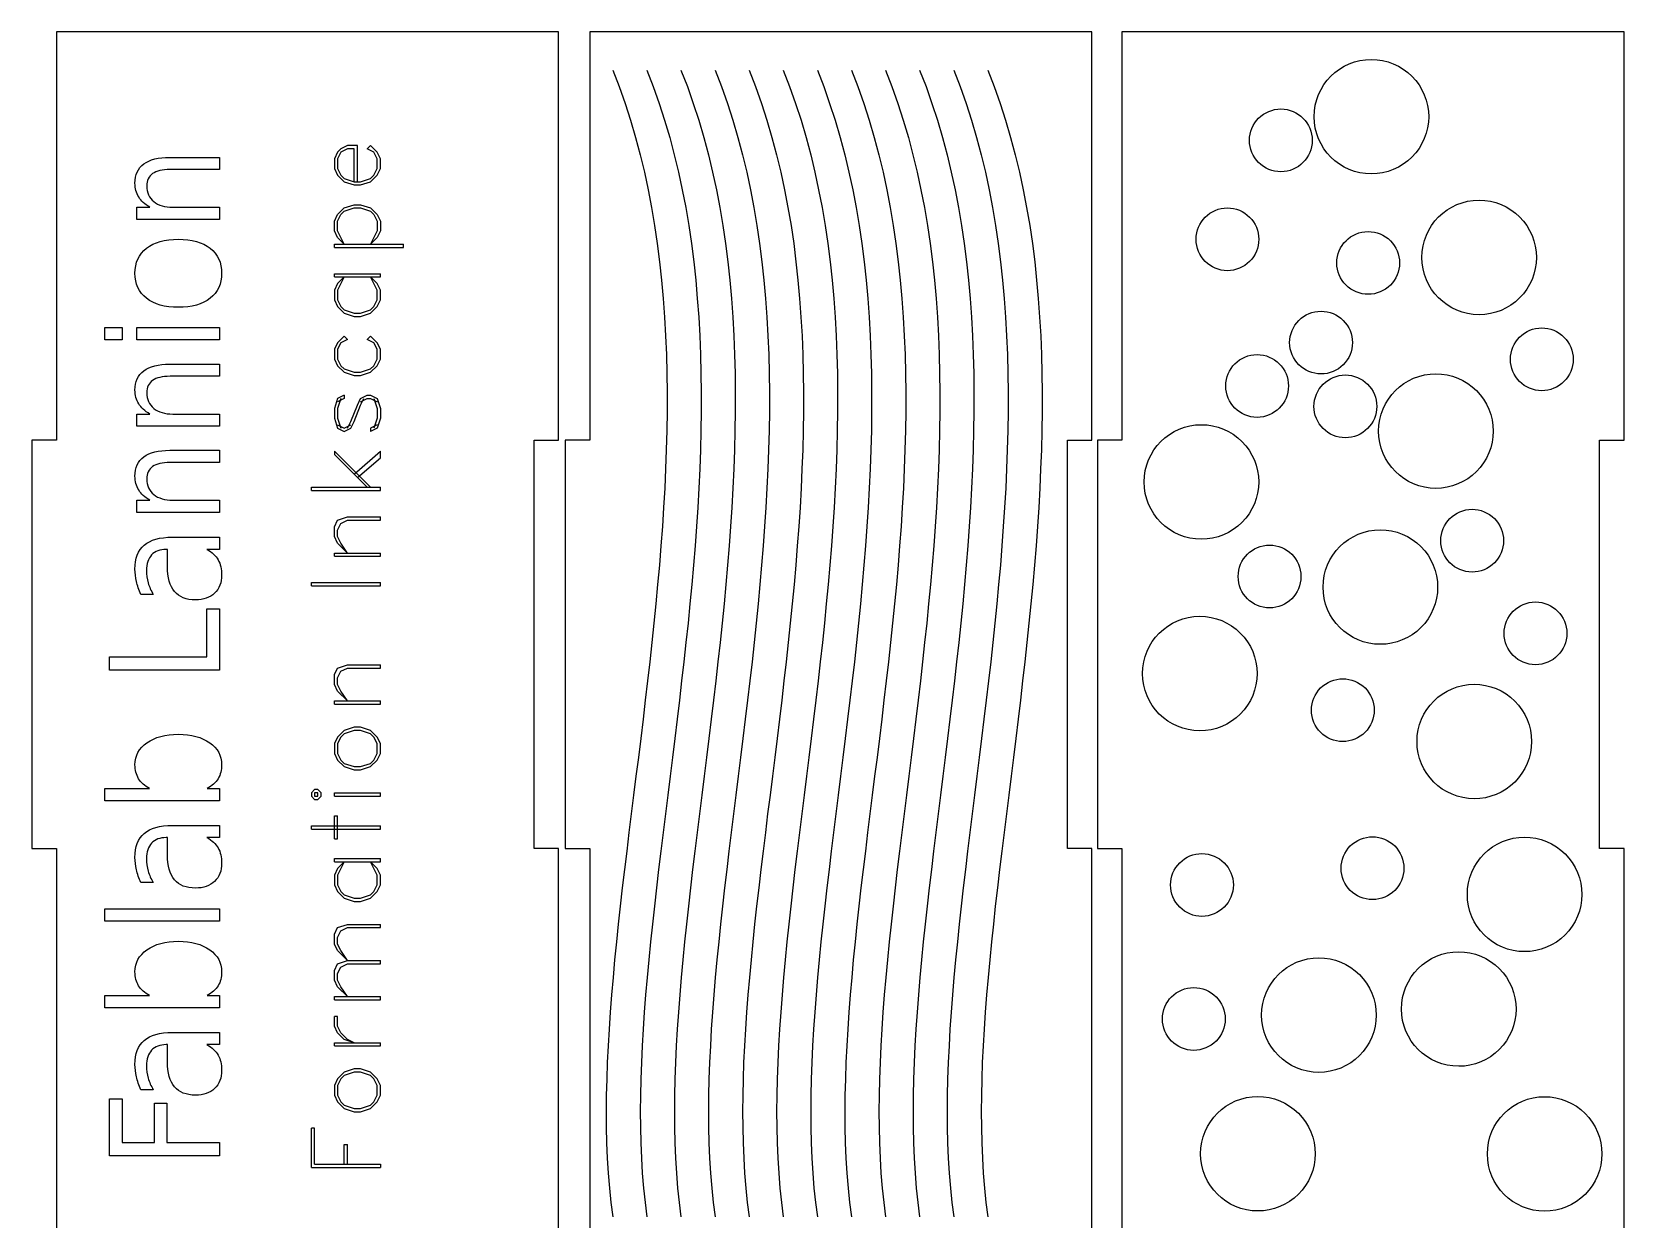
# Model space of a CAD drawing. Extents: x 861 to 1263, y 649 to 867.
# Drawn here: x 860.8 to 1055.7, y 722.1 to 867.5 of the extents above; entities that cross this region are included whole.
import ezdxf

# ---------------------------------------------------------------- set-up
doc = ezdxf.new("R2010")
doc.units = 0
doc.layers.add('Calque_1', color=7, linetype='CONTINUOUS')

msp = doc.modelspace()

# ---------------------------------------------------------------- linework, layer by layer
at = {"layer": 'Calque_1', "color": 1}
for p, q in [((922.261893, 867.481158), (863.761911, 867.481158)), ((863.761911, 867.481158), (863.761911, 817.486141)), ((925.261915, 867.481158), (922.261893, 867.481158)), ((925.261915, 817.47615), (925.261915, 867.481158)), ((987.577174, 867.481158), (929.077192, 867.481158)), ((929.077192, 867.481158), (929.077192, 817.486141)), ((990.577196, 867.481158), (987.577174, 867.481158)), ((990.577196, 817.47615), (990.577196, 867.481158)), ((1052.74285, 867.481158), (994.242868, 867.481158)), ((994.242868, 867.481158), (994.242868, 817.486141)), ((1055.742872, 867.481158), (1052.74285, 867.481158)), ((1055.742872, 817.476122), (1055.742872, 867.481158)), ((1031.805448, 857.093795), (1031.805448, 857.093795)), ((1017.542429, 854.192189), (1017.542429, 854.192189)), ((1011.005711, 842.076135), (1011.005711, 842.076135)), ((1028.24359, 839.181297), (1028.24359, 839.181297)), ((1044.998251, 839.857007), (1044.998251, 839.857007)), ((1022.468646, 829.428628), (1022.468646, 829.428628)), ((1049.500314, 827.378171), (1049.500314, 827.378171)), ((1014.638899, 824.116134), (1014.638899, 824.116134)), ((1025.447276, 821.616858), (1025.447276, 821.616858)), ((863.761911, 817.486141), (860.761917, 817.486141)), ((860.761917, 817.486141), (860.761917, 767.476137)), ((922.261893, 767.486156), (922.261893, 817.47615)), ((922.261893, 817.47615), (925.261915, 817.47615)), ((929.077192, 817.486141), (926.077198, 817.486141)), ((926.077198, 817.486141), (926.077198, 767.476137)), ((987.577174, 767.486156), (987.577174, 817.47615)), ((987.577174, 817.47615), (990.577196, 817.47615)), ((994.242868, 817.486141), (991.242874, 817.486141)), ((991.242874, 817.486141), (991.242874, 767.476137)), ((1039.704371, 818.591758), (1039.704371, 818.591758)), ((1052.74285, 767.486156), (1052.74285, 817.476122)), ((1052.74285, 817.476122), (1055.742872, 817.476122)), ((1010.993429, 812.358268), (1010.993429, 812.358268)), ((1040.974945, 805.167931), (1040.974945, 805.167931)), ((1016.166511, 800.782395), (1016.166511, 800.782395)), ((1032.904636, 799.490743), (1032.904636, 799.490743)), ((1048.725981, 793.819888), (1048.725981, 793.819888)), ((1010.797154, 788.899333), (1010.797154, 788.899333)), ((1025.137565, 784.419828), (1025.137565, 784.419828)), ((1044.409074, 780.576021), (1044.409074, 780.576021)), ((860.761917, 767.476137), (863.761911, 767.476137)), ((863.761911, 767.476137), (863.761911, 717.481148)), ((925.261915, 767.486156), (922.261893, 767.486156)), ((925.261915, 717.481148), (925.261915, 767.486156)), ((926.077198, 767.476137), (929.077192, 767.476137)), ((929.077192, 767.476137), (929.077192, 717.481148)), ((990.577196, 767.486156), (987.577174, 767.486156)), ((990.577196, 717.481148), (990.577196, 767.486156)), ((991.242874, 767.476137), (994.242868, 767.476137)), ((994.242868, 767.476137), (994.242868, 717.48112)), ((1055.742872, 767.486156), (1052.74285, 767.486156)), ((1055.742872, 717.48112), (1055.742872, 767.486156)), ((1028.773152, 765.065113), (1028.773152, 765.065113)), ((1007.890514, 763.007233), (1007.890514, 763.007233)), ((1050.570288, 761.85433), (1050.570288, 761.85433)), ((1025.378391, 747.073209), (1025.378391, 747.073209)), ((1042.505126, 747.817328), (1042.505126, 747.817328)), ((1006.890205, 746.600272), (1006.890205, 746.600272)), ((1017.905907, 730.096416), (1017.905907, 730.096416)), ((1053.022467, 730.068867), (1053.022467, 730.068867))]:
    msp.add_line(p, q, dxfattribs=at)
at = {"layer": 'Calque_1', "color": 7}
for p, q in [((877.643174, 852.113456), (883.743872, 852.113456)), ((877.643174, 852.113456), (877.643174, 852.113456)), ((883.743872, 852.113456), (883.743872, 850.619961)), ((898.206773, 852.753548), (897.804347, 851.948696)), ((898.609199, 853.155974), (898.206773, 852.753548)), ((898.609199, 852.753548), (898.206773, 851.948696)), ((899.414051, 853.5584), (898.609199, 853.155974)), ((899.414051, 853.155974), (898.609199, 852.753548)), ((900.621329, 853.5584), (899.414051, 853.5584)), ((900.218903, 853.155974), (899.414051, 853.155974)), ((900.218903, 849.131714), (900.218903, 853.155974)), ((900.621329, 849.131714), (900.621329, 853.5584)), ((901.828607, 853.155974), (902.231033, 853.5584)), ((902.633459, 852.753548), (901.828607, 853.155974)), ((903.035885, 852.753548), (902.231033, 853.5584)), ((903.035885, 851.948696), (902.633459, 852.753548)), ((903.438311, 851.948696), (903.035885, 852.753548)), ((883.743872, 850.619961), (877.697335, 850.619961)), ((897.804347, 851.948696), (897.804347, 850.741418)), ((897.804347, 850.741418), (898.206773, 849.936566)), ((898.206773, 851.948696), (898.206773, 850.741418)), ((898.206773, 850.741418), (898.609199, 849.936566)), ((902.633459, 849.936566), (903.035885, 850.741418)), ((903.035885, 850.741418), (903.035885, 851.948696)), ((903.035885, 849.936566), (903.438311, 850.741418)), ((903.438311, 850.741418), (903.438311, 851.948696)), ((898.206773, 849.936566), (899.011625, 849.131714)), ((898.609199, 849.936566), (899.011625, 849.53414)), ((899.011625, 849.53414), (900.218903, 849.131714)), ((899.011625, 849.131714), (900.218903, 848.729288)), ((900.218903, 849.131714), (901.023755, 849.131714)), ((900.218903, 848.729288), (901.023755, 848.729288)), ((901.023755, 849.131714), (902.231033, 849.53414)), ((901.023755, 848.729288), (902.231033, 849.131714)), ((902.231033, 849.131714), (903.035885, 849.936566)), ((902.231033, 849.53414), (902.633459, 849.936566)), ((899.011625, 845.912307), (900.218903, 846.314733)), ((900.218903, 846.314733), (901.023755, 846.314733)), ((901.023755, 846.314733), (902.231033, 845.912307)), ((873.636205, 844.499818), (873.636205, 846.001449)), ((873.636205, 846.001449), (875.206508, 846.001449)), ((883.743872, 844.499818), (873.636205, 844.499818)), ((878.031227, 846.001449), (883.743872, 846.001449)), ((883.743872, 846.001449), (883.743872, 844.499818)), ((897.804347, 844.302603), (898.206773, 845.107455)), ((897.804347, 843.095325), (897.804347, 844.302603)), ((898.206773, 845.107455), (899.011625, 845.912307)), ((898.206773, 844.302603), (898.609199, 845.107455)), ((898.206773, 843.095325), (898.206773, 844.302603)), ((898.609199, 845.107455), (899.011625, 845.509881)), ((899.011625, 845.509881), (900.218903, 845.912307)), ((900.218903, 845.912307), (901.023755, 845.912307)), ((901.023755, 845.912307), (902.231033, 845.509881)), ((902.231033, 845.912307), (903.035885, 845.107455)), ((902.231033, 845.509881), (902.633459, 845.107455)), ((902.633459, 845.107455), (903.035885, 844.302603)), ((903.035885, 845.107455), (903.438311, 844.302603)), ((903.035885, 844.302603), (903.035885, 843.095325)), ((903.438311, 844.302603), (903.438311, 843.095325)), ((898.206773, 842.290473), (897.804347, 843.095325)), ((899.011625, 841.485621), (898.206773, 843.095325)), ((903.035885, 843.095325), (902.231033, 841.485621)), ((903.438311, 843.095325), (903.035885, 842.290473)), ((897.804347, 841.083195), (897.804347, 841.485621)), ((897.804347, 841.485621), (906.255292, 841.485621)), ((897.804347, 841.083195), (906.255292, 841.083195)), ((899.011625, 841.485621), (898.206773, 842.290473)), ((903.035885, 842.290473), (902.231033, 841.485621)), ((906.255292, 841.083195), (906.255292, 841.485621)), ((873.392541, 837.917039), (873.392541, 837.917039)), ((897.804347, 837.461362), (897.804347, 837.863788)), ((897.804347, 837.863788), (903.438311, 837.863788)), ((897.804347, 837.461362), (903.438311, 837.461362)), ((898.206773, 836.65651), (897.804347, 835.851658)), ((899.011625, 837.461362), (898.206773, 836.65651)), ((899.011625, 837.461362), (898.206773, 835.851658)), ((903.035885, 836.65651), (902.231033, 837.461362)), ((903.035885, 835.851658), (902.231033, 837.461362)), ((903.438311, 835.851658), (903.035885, 836.65651)), ((903.438311, 837.461362), (903.438311, 837.863788)), ((897.804347, 835.851658), (897.804347, 834.64438)), ((897.804347, 834.64438), (898.206773, 833.839528)), ((898.206773, 835.851658), (898.206773, 834.64438)), ((898.206773, 834.64438), (898.609199, 833.839528)), ((902.633459, 833.839528), (903.035885, 834.64438)), ((903.035885, 834.64438), (903.035885, 835.851658)), ((903.035885, 833.839528), (903.438311, 834.64438)), ((903.438311, 834.64438), (903.438311, 835.851658)), ((898.206773, 833.839528), (899.011625, 833.034677)), ((898.609199, 833.839528), (899.011625, 833.437103)), ((899.011625, 833.437103), (900.218903, 833.034677)), ((899.011625, 833.034677), (900.218903, 832.632251)), ((900.218903, 833.034677), (901.023755, 833.034677)), ((900.218903, 832.632251), (901.023755, 832.632251)), ((901.023755, 833.034677), (902.231033, 833.437103)), ((901.023755, 832.632251), (902.231033, 833.034677)), ((902.231033, 833.034677), (903.035885, 833.839528)), ((902.231033, 833.437103), (902.633459, 833.839528)), ((869.701429, 829.783916), (869.701429, 831.277411)), ((869.701429, 831.277411), (871.804204, 831.277411)), ((871.804204, 831.277411), (871.804204, 829.783916)), ((873.636205, 829.783916), (873.636205, 831.277411)), ((873.636205, 831.277411), (883.743872, 831.277411)), ((883.743872, 831.277411), (883.743872, 829.783916)), ((871.804204, 829.783916), (869.701429, 829.783916)), ((869.701429, 829.783916), (869.701429, 829.783916)), ((883.743872, 829.783916), (873.636205, 829.783916)), ((873.636205, 829.783916), (873.636205, 829.783916)), ((898.206773, 829.412843), (897.804347, 828.607991)), ((899.011625, 830.217695), (898.206773, 829.412843)), ((898.609199, 829.412843), (898.206773, 828.607991)), ((899.414051, 829.815269), (898.609199, 829.412843)), ((899.011625, 830.217695), (899.414051, 829.815269)), ((901.828607, 829.815269), (902.231033, 830.217695)), ((902.633459, 829.412843), (901.828607, 829.815269)), ((903.035885, 829.412843), (902.231033, 830.217695)), ((903.035885, 828.607991), (902.633459, 829.412843)), ((903.438311, 828.607991), (903.035885, 829.412843)), ((877.643174, 826.78879), (883.743872, 826.78879)), ((877.643174, 826.78879), (877.643174, 826.78879)), ((883.743872, 826.78879), (883.743872, 825.295269)), ((897.804347, 828.607991), (897.804347, 827.400713)), ((897.804347, 827.400713), (898.206773, 826.595861)), ((898.206773, 828.607991), (898.206773, 827.400713)), ((898.206773, 827.400713), (898.609199, 826.595861)), ((902.633459, 826.595861), (903.035885, 827.400713)), ((903.035885, 827.400713), (903.035885, 828.607991)), ((903.035885, 826.595861), (903.438311, 827.400713)), ((903.438311, 827.400713), (903.438311, 828.607991)), ((883.743872, 825.295269), (877.697335, 825.295269)), ((898.206773, 826.595861), (899.011625, 825.79101)), ((898.609199, 826.595861), (899.011625, 826.193436)), ((899.011625, 826.193436), (900.218903, 825.79101)), ((899.011625, 825.79101), (900.218903, 825.388584)), ((900.218903, 825.79101), (901.023755, 825.79101)), ((900.218903, 825.388584), (901.023755, 825.388584)), ((901.023755, 825.79101), (902.231033, 826.193436)), ((901.023755, 825.388584), (902.231033, 825.79101)), ((902.231033, 825.79101), (903.035885, 826.595861)), ((902.231033, 826.193436), (902.633459, 826.595861)), ((899.011625, 822.974028), (898.206773, 822.571602)), ((899.011625, 822.974028), (899.011625, 822.571602)), ((901.023755, 822.571602), (901.828607, 822.974028)), ((901.828607, 822.974028), (902.231033, 822.974028)), ((902.231033, 822.974028), (903.035885, 822.571602)), ((898.206773, 822.571602), (897.804347, 821.364324)), ((897.804347, 821.364324), (897.804347, 820.157046)), ((899.011625, 822.571602), (898.206773, 822.169176)), ((898.609199, 822.571602), (898.206773, 821.364324)), ((898.206773, 821.364324), (898.206773, 820.157046)), ((899.816477, 819.75462), (900.621329, 821.76675)), ((900.218903, 819.75462), (901.023755, 821.76675)), ((900.621329, 821.76675), (901.023755, 822.571602)), ((901.023755, 821.76675), (901.426181, 822.571602)), ((901.023755, 822.169176), (901.828607, 822.571602)), ((901.828607, 822.571602), (902.231033, 822.571602)), ((902.231033, 822.571602), (903.035885, 822.169176)), ((902.633459, 822.571602), (903.035885, 821.364324)), ((903.035885, 822.571602), (903.438311, 821.364324)), ((903.035885, 821.364324), (903.035885, 820.157046)), ((903.438311, 821.364324), (903.438311, 820.157046)), ((873.636205, 819.175152), (873.636205, 820.676783)), ((873.636205, 820.676783), (875.206508, 820.676783)), ((883.743872, 819.175152), (873.636205, 819.175152)), ((878.031227, 820.676783), (883.743872, 820.676783)), ((883.743872, 820.676783), (883.743872, 819.175152)), ((897.804347, 820.157046), (898.206773, 818.949769)), ((898.206773, 820.157046), (898.609199, 818.949769)), ((898.206773, 819.352195), (899.011625, 818.949769)), ((898.206773, 818.949769), (899.011625, 818.547343)), ((899.011625, 818.949769), (899.816477, 819.352195)), ((899.011625, 818.547343), (899.816477, 818.949769)), ((899.414051, 818.949769), (899.816477, 819.75462)), ((899.816477, 818.949769), (900.218903, 819.75462)), ((903.035885, 819.352195), (902.231033, 818.949769)), ((902.231033, 818.949769), (902.231033, 818.547343)), ((903.035885, 818.949769), (902.231033, 818.547343)), ((903.035885, 820.157046), (902.633459, 818.949769)), ((903.438311, 820.157046), (903.035885, 818.949769)), ((877.643174, 816.236848), (883.743872, 816.236848)), ((877.643174, 816.236848), (877.643174, 816.236848)), ((883.743872, 816.236848), (883.743872, 814.743327)), ((897.804347, 816.132787), (897.804347, 815.730361)), ((897.804347, 816.132787), (902.231033, 811.706102)), ((897.804347, 815.730361), (901.828607, 811.706102)), ((900.218903, 813.315805), (903.438311, 816.132787)), ((900.621329, 812.913379), (903.438311, 815.327935)), ((903.438311, 815.327935), (903.438311, 816.132787)), ((883.743872, 814.743327), (877.697335, 814.743327)), ((894.987366, 811.303676), (894.987366, 811.706102)), ((894.987366, 811.706102), (903.438311, 811.706102)), ((894.987366, 811.303676), (903.438311, 811.303676)), ((903.438311, 811.303676), (903.438311, 811.706102)), ((873.636205, 808.62321), (873.636205, 810.124815)), ((873.636205, 810.124815), (875.206508, 810.124815)), ((878.031227, 810.124815), (883.743872, 810.124815)), ((883.743872, 810.124815), (883.743872, 808.62321)), ((883.743872, 808.62321), (873.636205, 808.62321)), ((897.804347, 806.87699), (898.206773, 807.681842)), ((898.206773, 807.681842), (899.414051, 808.084268)), ((898.206773, 806.474564), (898.609199, 807.279416)), ((898.609199, 807.279416), (899.414051, 807.681842)), ((899.414051, 808.084268), (903.438311, 808.084268)), ((899.414051, 807.681842), (903.438311, 807.681842)), ((903.438311, 807.681842), (903.438311, 808.084268)), ((877.977096, 805.595591), (883.743872, 805.595591)), ((877.977096, 805.595591), (877.977096, 805.595591)), ((883.743872, 805.595591), (883.743872, 804.102096)), ((897.804347, 805.669712), (897.804347, 806.87699)), ((898.206773, 804.864861), (897.804347, 805.669712)), ((898.206773, 805.669712), (898.206773, 806.474564)), ((898.609199, 804.864861), (898.206773, 805.669712)), ((877.363413, 804.102096), (877.200961, 804.102096)), ((877.363413, 802.007939), (877.363413, 804.102096)), ((883.743872, 804.102096), (882.209666, 804.102096)), ((897.804347, 803.255157), (897.804347, 803.657583)), ((897.804347, 803.657583), (903.438311, 803.657583)), ((899.414051, 803.657583), (898.206773, 804.864861)), ((899.414051, 803.657583), (898.609199, 804.864861)), ((903.438311, 803.255157), (903.438311, 803.657583)), ((897.804347, 803.255157), (903.438311, 803.255157)), ((894.987366, 799.633323), (894.987366, 800.035749)), ((894.987366, 800.035749), (903.438311, 800.035749)), ((894.987366, 799.633323), (903.438311, 799.633323)), ((903.438311, 799.633323), (903.438311, 800.035749)), ((875.630658, 798.582616), (874.096481, 798.582616)), ((882.209666, 790.936512), (882.209666, 796.837476)), ((882.209666, 796.837476), (883.743872, 796.837476)), ((883.743872, 796.837476), (883.743872, 789.296906)), ((870.269998, 789.296906), (870.269998, 790.936512)), ((870.269998, 790.936512), (882.209666, 790.936512)), ((898.206773, 789.572675), (899.414051, 789.975101)), ((899.414051, 789.975101), (903.438311, 789.975101)), ((903.438311, 789.572675), (903.438311, 789.975101)), ((883.743872, 789.296906), (870.269998, 789.296906)), ((870.269998, 789.296906), (870.269998, 789.296906)), ((897.804347, 788.767823), (898.206773, 789.572675)), ((897.804347, 787.560545), (897.804347, 788.767823)), ((898.206773, 788.365397), (898.609199, 789.170249)), ((898.206773, 787.560545), (898.206773, 788.365397)), ((898.609199, 789.170249), (899.414051, 789.572675)), ((899.414051, 789.572675), (903.438311, 789.572675)), ((898.206773, 786.755693), (897.804347, 787.560545)), ((898.609199, 786.755693), (898.206773, 787.560545)), ((899.414051, 785.548415), (898.206773, 786.755693)), ((899.414051, 785.548415), (898.609199, 786.755693)), ((897.804347, 785.145989), (897.804347, 785.548415)), ((897.804347, 785.548415), (903.438311, 785.548415)), ((897.804347, 785.145989), (903.438311, 785.145989)), ((903.438311, 785.145989), (903.438311, 785.548415)), ((899.011625, 781.926582), (898.206773, 781.12173)), ((900.218903, 782.329008), (899.011625, 781.926582)), ((900.218903, 781.926582), (899.011625, 781.524156)), ((901.023755, 782.329008), (900.218903, 782.329008)), ((901.023755, 781.926582), (900.218903, 781.926582)), ((902.231033, 781.926582), (901.023755, 782.329008)), ((902.231033, 781.524156), (901.023755, 781.926582)), ((903.035885, 781.12173), (902.231033, 781.926582)), ((898.206773, 781.12173), (897.804347, 780.316878)), ((897.804347, 780.316878), (897.804347, 779.1096)), ((898.609199, 781.12173), (898.206773, 780.316878)), ((898.206773, 780.316878), (898.206773, 779.1096)), ((899.011625, 781.524156), (898.609199, 781.12173)), ((902.633459, 781.12173), (902.231033, 781.524156)), ((903.035885, 780.316878), (902.633459, 781.12173)), ((903.438311, 780.316878), (903.035885, 781.12173)), ((903.035885, 779.1096), (903.035885, 780.316878)), ((903.438311, 779.1096), (903.438311, 780.316878)), ((897.804347, 779.1096), (898.206773, 778.304748)), ((898.206773, 779.1096), (898.609199, 778.304748)), ((898.206773, 778.304748), (899.011625, 777.499896)), ((898.609199, 778.304748), (899.011625, 777.902322)), ((902.231033, 777.499896), (903.035885, 778.304748)), ((902.231033, 777.902322), (902.633459, 778.304748)), ((902.633459, 778.304748), (903.035885, 779.1096)), ((903.035885, 778.304748), (903.438311, 779.1096)), ((899.011625, 777.902322), (900.218903, 777.499896)), ((899.011625, 777.499896), (900.218903, 777.09747)), ((900.218903, 777.499896), (901.023755, 777.499896)), ((900.218903, 777.09747), (901.023755, 777.09747)), ((901.023755, 777.499896), (902.231033, 777.902322)), ((901.023755, 777.09747), (902.231033, 777.499896)), ((869.701429, 773.330993), (869.701429, 774.832597)), ((869.701429, 774.832597), (875.170411, 774.832597)), ((882.227729, 774.832597), (883.743872, 774.832597)), ((883.743872, 774.832597), (883.743872, 773.330993)), ((895.389792, 774.682915), (894.987366, 774.280489)), ((894.987366, 774.280489), (894.987366, 773.878063)), ((895.792218, 774.682915), (895.389792, 774.682915)), ((895.792218, 774.280489), (895.389792, 774.280489)), ((895.389792, 774.280489), (895.389792, 773.878063)), ((896.194644, 774.280489), (895.792218, 774.682915)), ((895.792218, 773.878063), (895.792218, 774.280489)), ((896.194644, 773.878063), (896.194644, 774.280489)), ((897.804347, 773.878063), (897.804347, 774.280489)), ((897.804347, 774.280489), (903.438311, 774.280489)), ((903.438311, 773.878063), (903.438311, 774.280489)), ((883.743872, 773.330993), (869.701429, 773.330993)), ((894.987366, 773.878063), (895.389792, 773.475637)), ((895.389792, 773.878063), (895.792218, 773.878063)), ((895.389792, 773.475637), (895.792218, 773.475637)), ((895.792218, 773.475637), (896.194644, 773.878063)), ((897.804347, 773.878063), (903.438311, 773.878063)), ((877.977096, 770.303374), (883.743872, 770.303374)), ((877.977096, 770.303374), (877.977096, 770.303374)), ((883.743872, 770.303374), (883.743872, 768.809879)), ((894.987366, 769.853803), (894.987366, 770.256229)), ((894.987366, 770.256229), (903.438311, 770.256229)), ((897.804347, 768.646526), (897.804347, 771.463507)), ((897.804347, 771.463507), (898.206773, 771.463507)), ((898.206773, 768.646526), (898.206773, 771.463507)), ((903.438311, 769.853803), (903.438311, 770.256229)), ((877.363413, 768.809879), (877.200961, 768.809879)), ((877.363413, 766.715721), (877.363413, 768.809879)), ((883.743872, 768.809879), (882.209666, 768.809879)), ((894.987366, 769.853803), (903.438311, 769.853803)), ((897.804347, 768.646526), (898.206773, 768.646526)), ((897.804347, 765.829544), (897.804347, 766.23197)), ((897.804347, 766.23197), (903.438311, 766.23197)), ((897.804347, 765.829544), (903.438311, 765.829544)), ((898.206773, 765.024692), (897.804347, 764.21984)), ((899.011625, 765.829544), (898.206773, 765.024692)), ((899.011625, 765.829544), (898.206773, 764.21984)), ((903.035885, 765.024692), (902.231033, 765.829544)), ((903.035885, 764.21984), (902.231033, 765.829544)), ((903.438311, 764.21984), (903.035885, 765.024692)), ((903.438311, 765.829544), (903.438311, 766.23197)), ((875.630658, 763.290399), (874.096481, 763.290399)), ((897.804347, 764.21984), (897.804347, 763.012562)), ((897.804347, 763.012562), (898.206773, 762.20771)), ((898.206773, 764.21984), (898.206773, 763.012562)), ((898.206773, 763.012562), (898.609199, 762.20771)), ((902.633459, 762.20771), (903.035885, 763.012562)), ((903.035885, 763.012562), (903.035885, 764.21984)), ((903.035885, 762.20771), (903.438311, 763.012562)), ((903.438311, 763.012562), (903.438311, 764.21984)), ((898.206773, 762.20771), (899.011625, 761.402859)), ((898.609199, 762.20771), (899.011625, 761.805284)), ((899.011625, 761.805284), (900.218903, 761.402859)), ((899.011625, 761.402859), (900.218903, 761.000433)), ((900.218903, 761.402859), (901.023755, 761.402859)), ((900.218903, 761.000433), (901.023755, 761.000433)), ((901.023755, 761.402859), (902.231033, 761.805284)), ((901.023755, 761.000433), (902.231033, 761.402859)), ((902.231033, 761.402859), (903.035885, 762.20771)), ((902.231033, 761.805284), (902.633459, 762.20771)), ((869.701429, 758.582598), (869.701429, 760.07612)), ((869.701429, 760.07612), (883.743872, 760.07612)), ((883.743872, 758.582598), (869.701429, 758.582598)), ((869.701429, 758.582598), (869.701429, 758.582598)), ((883.743872, 760.07612), (883.743872, 758.582598)), ((897.804347, 756.976173), (898.206773, 757.781025)), ((897.804347, 755.768895), (897.804347, 756.976173)), ((898.206773, 757.781025), (899.414051, 758.183451)), ((898.206773, 756.573747), (898.609199, 757.378599)), ((898.206773, 755.768895), (898.206773, 756.573747)), ((898.609199, 757.378599), (899.414051, 757.781025)), ((899.414051, 758.183451), (903.438311, 758.183451)), ((899.414051, 757.781025), (903.438311, 757.781025)), ((903.438311, 757.781025), (903.438311, 758.183451)), ((898.206773, 754.964043), (897.804347, 755.768895)), ((898.609199, 754.964043), (898.206773, 755.768895)), ((899.414051, 753.756766), (898.206773, 754.964043)), ((899.414051, 753.756766), (898.609199, 754.964043)), ((897.804347, 752.549488), (898.206773, 753.35434)), ((898.206773, 753.35434), (899.414051, 753.756766)), ((898.206773, 752.147062), (898.609199, 752.951914)), ((898.609199, 752.951914), (899.414051, 753.35434)), ((899.414051, 753.756766), (903.438311, 753.756766)), ((899.414051, 753.35434), (903.438311, 753.35434)), ((903.438311, 753.35434), (903.438311, 753.756766)), ((897.804347, 751.34221), (897.804347, 752.549488)), ((898.206773, 750.537358), (897.804347, 751.34221)), ((898.206773, 751.34221), (898.206773, 752.147062)), ((898.609199, 750.537358), (898.206773, 751.34221)), ((869.701429, 747.973834), (869.701429, 749.475465)), ((869.701429, 749.475465), (875.170411, 749.475465)), ((882.227729, 749.475465), (883.743872, 749.475465)), ((883.743872, 749.475465), (883.743872, 747.973834)), ((897.804347, 748.927654), (897.804347, 749.33008)), ((897.804347, 749.33008), (903.438311, 749.33008)), ((897.804347, 748.927654), (903.438311, 748.927654)), ((899.414051, 749.33008), (898.206773, 750.537358)), ((899.414051, 749.33008), (898.609199, 750.537358)), ((903.438311, 748.927654), (903.438311, 749.33008)), ((883.743872, 747.973834), (869.701429, 747.973834)), ((897.804347, 745.708247), (897.804347, 746.915525)), ((898.206773, 746.915525), (897.804347, 746.915525)), ((898.206773, 745.708247), (898.206773, 746.915525)), ((877.977096, 744.946242), (883.743872, 744.946242)), ((877.977096, 744.946242), (877.977096, 744.946242)), ((883.743872, 744.946242), (883.743872, 743.45272)), ((898.206773, 744.903395), (897.804347, 745.708247)), ((898.609199, 744.903395), (898.206773, 745.708247)), ((899.011625, 744.098543), (898.206773, 744.903395)), ((899.414051, 744.098543), (898.609199, 744.903395)), ((877.363413, 743.45272), (877.200961, 743.45272)), ((877.363413, 741.358589), (877.363413, 743.45272)), ((883.743872, 743.45272), (882.209666, 743.45272)), ((897.804347, 743.293691), (897.804347, 743.696117)), ((897.804347, 743.696117), (903.438311, 743.696117)), ((897.804347, 743.293691), (903.438311, 743.293691)), ((900.218903, 743.696117), (899.011625, 744.098543)), ((900.218903, 743.696117), (899.414051, 744.098543)), ((903.438311, 743.293691), (903.438311, 743.696117)), ((898.206773, 739.269432), (897.804347, 738.46458)), ((899.011625, 740.074283), (898.206773, 739.269432)), ((898.609199, 739.269432), (898.206773, 738.46458)), ((899.011625, 739.671858), (898.609199, 739.269432)), ((900.218903, 740.476709), (899.011625, 740.074283)), ((900.218903, 740.074283), (899.011625, 739.671858)), ((901.023755, 740.476709), (900.218903, 740.476709)), ((901.023755, 740.074283), (900.218903, 740.074283)), ((902.231033, 740.074283), (901.023755, 740.476709)), ((902.231033, 739.671858), (901.023755, 740.074283)), ((903.035885, 739.269432), (902.231033, 740.074283)), ((902.633459, 739.269432), (902.231033, 739.671858)), ((903.035885, 738.46458), (902.633459, 739.269432)), ((903.438311, 738.46458), (903.035885, 739.269432)), ((875.630658, 737.93324), (874.096481, 737.93324)), ((897.804347, 738.46458), (897.804347, 737.257302)), ((897.804347, 737.257302), (898.206773, 736.45245)), ((898.206773, 738.46458), (898.206773, 737.257302)), ((898.206773, 737.257302), (898.609199, 736.45245)), ((902.633459, 736.45245), (903.035885, 737.257302)), ((903.035885, 737.257302), (903.035885, 738.46458)), ((903.035885, 736.45245), (903.438311, 737.257302)), ((903.438311, 737.257302), (903.438311, 738.46458)), ((870.269998, 729.84883), (870.269998, 736.813119)), ((870.269998, 736.813119), (871.804204, 736.813119)), ((871.804204, 736.813119), (871.804204, 731.488436)), ((875.775047, 731.488436), (875.775047, 736.293634)), ((875.775047, 736.293634), (877.309253, 736.293634)), ((877.309253, 736.293634), (877.309253, 731.488436)), ((898.206773, 736.45245), (899.011625, 735.647598)), ((898.609199, 736.45245), (899.011625, 736.050024)), ((899.011625, 736.050024), (900.218903, 735.647598)), ((899.011625, 735.647598), (900.218903, 735.245172)), ((900.218903, 735.647598), (901.023755, 735.647598)), ((900.218903, 735.245172), (901.023755, 735.245172)), ((901.023755, 735.647598), (902.231033, 736.050024)), ((901.023755, 735.245172), (902.231033, 735.647598)), ((902.231033, 735.647598), (903.035885, 736.45245)), ((902.231033, 736.050024), (902.633459, 736.45245)), ((894.987366, 728.403931), (894.987366, 733.233042)), ((895.389792, 733.233042), (894.987366, 733.233042)), ((895.389792, 728.806357), (895.389792, 733.233042)), ((871.804204, 731.488436), (875.775047, 731.488436)), ((877.309253, 731.488436), (883.743872, 731.488436)), ((883.743872, 731.488436), (883.743872, 729.84883)), ((899.011625, 728.806357), (899.011625, 731.220913)), ((899.011625, 731.220913), (899.414051, 731.220913)), ((899.414051, 728.806357), (899.414051, 731.220913)), ((883.743872, 729.84883), (870.269998, 729.84883)), ((870.269998, 729.84883), (870.269998, 729.84883)), ((894.987366, 728.403931), (903.438311, 728.403931)), ((895.389792, 728.806357), (903.438311, 728.806357)), ((903.438311, 728.806357), (903.438311, 728.403931))]:
    msp.add_line(p, q, dxfattribs=at)
at = {"layer": 'Calque_1', "color": 1}
for points in [[(1017.777282, 857.093795), (1017.777278, 860.967564), (1020.917582, 864.10788), (1024.791351, 864.107892)], [(1024.791351, 864.107892), (1026.651606, 864.107894), (1028.43567, 863.368911), (1029.751069, 862.053512)], [(931.895915, 862.795225), (949.20023, 819.909583), (926.671587, 759.282577), (931.895915, 722.36554)], [(931.895915, 862.795225), (949.20023, 819.909583), (926.671587, 759.282577), (931.895915, 722.36554)], [(936.071177, 862.795225), (953.375492, 819.909583), (930.846849, 759.282577), (936.071177, 722.36554)], [(940.24644, 862.795225), (957.550754, 819.909583), (935.022111, 759.282577), (940.24644, 722.36554)], [(944.421702, 862.795225), (961.726016, 819.909583), (939.197373, 759.282577), (944.421702, 722.36554)], [(948.596964, 862.795225), (965.901279, 819.909583), (943.372636, 759.282577), (948.596964, 722.36554)], [(952.772226, 862.795225), (970.076541, 819.909583), (947.547898, 759.282577), (952.772226, 722.36554)], [(956.947489, 862.795225), (974.251803, 819.909583), (951.72316, 759.282577), (956.947489, 722.36554)], [(961.122751, 862.795225), (978.427065, 819.909583), (955.898423, 759.282577), (961.122751, 722.36554)], [(965.298013, 862.795225), (982.602328, 819.909583), (960.073685, 759.282577), (965.298013, 722.36554)], [(969.473275, 862.795225), (986.77759, 819.909583), (964.248947, 759.282577), (969.473275, 722.36554)], [(973.648538, 862.795225), (990.952852, 819.909583), (968.424209, 759.282577), (973.648538, 722.36554)], [(977.8238, 862.795225), (995.128114, 819.909583), (972.599472, 759.282577), (977.8238, 722.36554)], [(977.8238, 862.795225), (995.128114, 819.909583), (972.599472, 759.282577), (977.8238, 722.36554)], [(1029.751069, 862.053512), (1031.066468, 860.738113), (1031.80545, 858.954049), (1031.805448, 857.093795)], [(1010.981437, 856.909842), (1011.702207, 857.630607), (1012.67978, 858.035525), (1013.699099, 858.035519)], [(1013.699099, 858.035519), (1015.82171, 858.035516), (1017.542426, 856.3148), (1017.542429, 854.192189)], [(1009.85574, 854.192189), (1009.855742, 855.211508), (1010.260667, 856.189077), (1010.981437, 856.909842)], [(1024.791351, 850.079697), (1020.917582, 850.079709), (1017.777278, 853.220025), (1017.777282, 857.093795)], [(1031.805448, 857.093795), (1031.80545, 855.23354), (1031.066468, 853.449476), (1029.751069, 852.134077)], [(1010.981437, 851.474536), (1010.260667, 852.1953), (1009.855742, 853.17287), (1009.85574, 854.192189)], [(1017.542429, 854.192189), (1017.542426, 852.069578), (1015.82171, 850.348862), (1013.699099, 850.348858)], [(1029.751069, 852.134077), (1028.43567, 850.818678), (1026.651606, 850.079696), (1024.791351, 850.079697)], [(1013.699099, 850.348858), (1012.67978, 850.348853), (1011.702207, 850.753771), (1010.981437, 851.474536)], [(1030.970085, 839.857007), (1030.970081, 843.730777), (1034.110384, 846.871093), (1037.984154, 846.871105)], [(1037.984154, 846.871105), (1039.844408, 846.871106), (1041.628472, 846.132124), (1042.943871, 844.816725)], [(1003.319022, 842.076135), (1003.319025, 844.198746), (1005.039741, 845.919462), (1007.162352, 845.919465)], [(1007.162352, 845.919465), (1008.181671, 845.919471), (1009.159244, 845.514553), (1009.880014, 844.793788)], [(1009.880014, 844.793788), (1010.600784, 844.073023), (1011.005709, 843.095454), (1011.005711, 842.076135)], [(1042.943871, 844.816725), (1044.25927, 843.501326), (1044.998253, 841.717262), (1044.998251, 839.857007)], [(1020.556901, 839.181297), (1020.556905, 841.303908), (1022.27762, 843.024624), (1024.400232, 843.024627)], [(1024.400232, 843.024627), (1025.419551, 843.024633), (1026.397123, 842.619715), (1027.117893, 841.89895)], [(1007.162352, 838.232804), (1005.039741, 838.232808), (1003.319025, 839.953524), (1003.319022, 842.076135)], [(1011.005711, 842.076135), (1011.005709, 841.056816), (1010.600784, 840.079246), (1009.880014, 839.358482)], [(1027.117893, 841.89895), (1027.838663, 841.178185), (1028.243589, 840.200616), (1028.24359, 839.181297)], [(1009.880014, 839.358482), (1009.159244, 838.637717), (1008.181671, 838.232799), (1007.162352, 838.232804)], [(1021.682578, 836.463636), (1020.961814, 837.184406), (1020.556895, 838.161978), (1020.556901, 839.181297)], [(1028.24359, 839.181297), (1028.243596, 838.161973), (1027.838674, 837.184396), (1027.117903, 836.463626)], [(1037.984154, 832.84291), (1034.110384, 832.842922), (1030.970081, 835.983238), (1030.970085, 839.857007)], [(1044.998251, 839.857007), (1044.998253, 837.996753), (1044.25927, 836.212689), (1042.943871, 834.89729)], [(1024.400232, 835.337938), (1023.380913, 835.33794), (1022.403343, 835.742866), (1021.682578, 836.463636)], [(1027.117903, 836.463626), (1026.397132, 835.742855), (1025.419555, 835.337932), (1024.400232, 835.337938)], [(1042.943871, 834.89729), (1041.628472, 833.581891), (1039.844408, 832.842908), (1037.984154, 832.84291)], [(1015.907634, 832.14629), (1016.628399, 832.86706), (1017.605969, 833.271985), (1018.625288, 833.271987)], [(1018.625288, 833.271987), (1019.644611, 833.271993), (1020.622188, 832.86707), (1021.342959, 832.1463)], [(1014.781957, 829.428628), (1014.781951, 830.447947), (1015.18687, 831.42552), (1015.907634, 832.14629)], [(1021.342959, 832.1463), (1022.06373, 831.425529), (1022.468652, 830.447952), (1022.468646, 829.428628)], [(1042.939302, 830.095832), (1043.660067, 830.816602), (1044.637636, 831.221528), (1045.656955, 831.22153)], [(1045.656955, 831.22153), (1046.676279, 831.221535), (1047.653856, 830.816613), (1048.374627, 830.095842)], [(1018.625288, 825.585298), (1016.502676, 825.585301), (1014.781961, 827.306017), (1014.781957, 829.428628)], [(1022.468646, 829.428628), (1022.468645, 828.409309), (1022.063719, 827.43174), (1021.342949, 826.710975)], [(1041.813625, 827.378171), (1041.813619, 828.39749), (1042.218538, 829.375062), (1042.939302, 830.095832)], [(1048.374627, 830.095842), (1049.095397, 829.375071), (1049.50032, 828.397495), (1049.500314, 827.378171)], [(1006.952238, 824.116134), (1006.952241, 826.238745), (1008.672957, 827.95946), (1010.795568, 827.959464)], [(1010.795568, 827.959464), (1012.91818, 827.95946), (1014.638895, 826.238745), (1014.638899, 824.116134)], [(1045.656955, 823.53484), (1043.534344, 823.534844), (1041.813628, 825.25556), (1041.813625, 827.378171)], [(1049.500314, 827.378171), (1049.500312, 826.358852), (1049.095387, 825.381282), (1048.374617, 824.660518)], [(1017.760587, 821.616858), (1017.76059, 823.73947), (1019.481306, 825.460185), (1021.603917, 825.460189)], [(1021.342949, 826.710975), (1020.622179, 825.99021), (1019.644607, 825.585292), (1018.625288, 825.585298)], [(1021.603917, 825.460189), (1022.623236, 825.460194), (1023.600809, 825.055276), (1024.321579, 824.334511)], [(1025.676205, 818.591758), (1025.676201, 822.465527), (1028.816505, 825.605843), (1032.690274, 825.605855)], [(1032.690274, 825.605855), (1034.550529, 825.605857), (1036.334593, 824.866874), (1037.649992, 823.551475)], [(1010.795568, 820.272803), (1008.672957, 820.272807), (1006.952241, 821.993522), (1006.952238, 824.116134)], [(1014.638899, 824.116134), (1014.638895, 821.993522), (1012.91818, 820.272807), (1010.795568, 820.272803)], [(1024.321579, 824.334511), (1025.042349, 823.613747), (1025.447274, 822.636177), (1025.447276, 821.616858)], [(1037.649992, 823.551475), (1038.965391, 822.236077), (1039.704373, 820.452013), (1039.704371, 818.591758)], [(1048.374617, 824.660518), (1047.653847, 823.939753), (1046.676274, 823.534835), (1045.656955, 823.53484)], [(1018.886264, 818.899197), (1018.1655, 819.619967), (1017.760581, 820.597539), (1017.760587, 821.616858)], [(1025.447276, 821.616858), (1025.447282, 820.597534), (1025.042359, 819.619958), (1024.321589, 818.899187)], [(996.965263, 812.358268), (996.965259, 816.232037), (1000.105562, 819.372353), (1003.979331, 819.372365)], [(1003.979331, 819.372365), (1005.839586, 819.372367), (1007.62365, 818.633384), (1008.939049, 817.317985)], [(1008.939049, 817.317985), (1010.254448, 816.002586), (1010.99343, 814.218522), (1010.993429, 812.358268)], [(1021.603917, 817.7735), (1020.584598, 817.773501), (1019.607029, 818.178427), (1018.886264, 818.899197)], [(1024.321589, 818.899187), (1023.600818, 818.178416), (1022.623241, 817.773494), (1021.603917, 817.7735)], [(1032.690274, 811.577661), (1028.816505, 811.577672), (1025.676201, 814.717988), (1025.676205, 818.591758)], [(1039.704371, 818.591758), (1039.704373, 816.731503), (1038.965391, 814.947439), (1037.649992, 813.63204)], [(1037.649992, 813.63204), (1036.334593, 812.316641), (1034.550529, 811.577659), (1032.690274, 811.577661)], [(1003.979331, 805.34417), (1000.105562, 805.344182), (996.965259, 808.484498), (996.965263, 812.358268)], [(1010.993429, 812.358268), (1010.99343, 810.498013), (1010.254448, 808.713949), (1008.939049, 807.39855)], [(1008.939049, 807.39855), (1007.62365, 806.083151), (1005.839586, 805.344169), (1003.979331, 805.34417)], [(1033.288256, 805.167931), (1033.28826, 807.290542), (1035.008975, 809.011258), (1037.131586, 809.011262)], [(1037.131586, 809.011262), (1038.150905, 809.011267), (1039.128478, 808.606349), (1039.849248, 807.885584)], [(1039.849248, 807.885584), (1040.570018, 807.164819), (1040.974943, 806.18725), (1040.974945, 805.167931)], [(1018.87647, 799.490743), (1018.876467, 803.364513), (1022.01677, 806.504829), (1025.890539, 806.50484)], [(1025.890539, 806.50484), (1027.750794, 806.504842), (1029.534858, 805.76586), (1030.850257, 804.450461)], [(1008.47985, 800.782395), (1008.479854, 802.905007), (1010.200569, 804.625722), (1012.323181, 804.625726)], [(1012.323181, 804.625726), (1014.445792, 804.625722), (1016.166508, 802.905007), (1016.166511, 800.782395)], [(1030.850257, 804.450461), (1032.165656, 803.135062), (1032.904638, 801.350998), (1032.904636, 799.490743)], [(1037.131586, 801.324601), (1035.008975, 801.324604), (1033.28826, 803.04532), (1033.288256, 805.167931)], [(1040.974945, 805.167931), (1040.974943, 804.148612), (1040.570018, 803.171043), (1039.849248, 802.450278)], [(1039.849248, 802.450278), (1039.128478, 801.729513), (1038.150905, 801.324595), (1037.131586, 801.324601)], [(1012.323181, 796.939065), (1010.200569, 796.939068), (1008.479854, 798.659784), (1008.47985, 800.782395)], [(1016.166511, 800.782395), (1016.166508, 798.659784), (1014.445792, 796.939068), (1012.323181, 796.939065)], [(1025.890539, 792.476646), (1022.01677, 792.476658), (1018.876467, 795.616974), (1018.87647, 799.490743)], [(1032.904636, 799.490743), (1032.904638, 797.630488), (1032.165656, 795.846424), (1030.850257, 794.531026)], [(1041.03932, 793.819888), (1041.039324, 795.9425), (1042.760039, 797.663215), (1044.88265, 797.663219)], [(1044.88265, 797.663219), (1047.005262, 797.663215), (1048.725977, 795.9425), (1048.725981, 793.819888)], [(996.768988, 788.899333), (996.768984, 792.773102), (999.909288, 795.913418), (1003.783057, 795.91343)], [(1003.783057, 795.91343), (1005.643312, 795.913432), (1007.427376, 795.174449), (1008.742775, 793.85905)], [(1008.742775, 793.85905), (1010.058174, 792.543652), (1010.797156, 790.759587), (1010.797154, 788.899333)], [(1030.850257, 794.531026), (1029.534858, 793.215627), (1027.750794, 792.476644), (1025.890539, 792.476646)], [(1044.88265, 789.976558), (1042.760039, 789.976562), (1041.039324, 791.697277), (1041.03932, 793.819888)], [(1048.725981, 793.819888), (1048.725977, 791.697277), (1047.005262, 789.976562), (1044.88265, 789.976558)], [(1003.783057, 781.885236), (999.909288, 781.885247), (996.768984, 785.025563), (996.768988, 788.899333)], [(1010.797154, 788.899333), (1010.797156, 787.039078), (1010.058174, 785.255014), (1008.742775, 783.939615)], [(1018.576554, 787.13749), (1019.297318, 787.85826), (1020.274888, 788.263185), (1021.294207, 788.263187)], [(1021.294207, 788.263187), (1022.313531, 788.263193), (1023.291107, 787.85827), (1024.011878, 787.1375)], [(1017.450876, 784.419828), (1017.45087, 785.439147), (1017.855789, 786.41672), (1018.576554, 787.13749)], [(1024.011878, 787.1375), (1024.732649, 786.416729), (1025.137571, 785.439152), (1025.137565, 784.419828)], [(1030.380908, 780.576021), (1030.380904, 784.44979), (1033.521207, 787.590106), (1037.394977, 787.590118)], [(1037.394977, 787.590118), (1039.255231, 787.59012), (1041.039295, 786.851137), (1042.354694, 785.535739)], [(1008.742775, 783.939615), (1007.427376, 782.624216), (1005.643312, 781.885234), (1003.783057, 781.885236)], [(1021.294207, 780.576498), (1019.171595, 780.576501), (1017.45088, 782.297217), (1017.450876, 784.419828)], [(1025.137565, 784.419828), (1025.137564, 783.400509), (1024.732638, 782.42294), (1024.011868, 781.702175)], [(1042.354694, 785.535739), (1043.670093, 784.22034), (1044.409075, 782.436276), (1044.409074, 780.576021)], [(1024.011868, 781.702175), (1023.291098, 780.98141), (1022.313526, 780.576492), (1021.294207, 780.576498)], [(1037.394977, 773.561924), (1033.521207, 773.561935), (1030.380904, 776.702251), (1030.380908, 780.576021)], [(1044.409074, 780.576021), (1044.409075, 778.715766), (1043.670093, 776.931702), (1042.354694, 775.616303)], [(1042.354694, 775.616303), (1041.039295, 774.300904), (1039.255231, 773.561922), (1037.394977, 773.561924)], [(1022.212168, 767.782774), (1022.932933, 768.503544), (1023.910503, 768.90847), (1024.929822, 768.908472)], [(1024.929822, 768.908472), (1025.949141, 768.90847), (1026.92671, 768.503544), (1027.647475, 767.782774)], [(1036.542122, 761.85433), (1036.542118, 765.728099), (1039.682421, 768.868415), (1043.556191, 768.868427)], [(1043.556191, 768.868427), (1045.416446, 768.868429), (1047.20051, 768.129446), (1048.515908, 766.814048)], [(1001.329522, 765.724886), (1002.050292, 766.445651), (1003.027864, 766.850569), (1004.047183, 766.850564)], [(1004.047183, 766.850564), (1006.169795, 766.85056), (1007.89051, 765.129844), (1007.890514, 763.007233)], [(1021.086491, 765.065113), (1021.086485, 766.084432), (1021.491404, 767.062004), (1022.212168, 767.782774)], [(1027.647475, 767.782774), (1028.368239, 767.062004), (1028.773158, 766.084432), (1028.773152, 765.065113)], [(1048.515908, 766.814048), (1049.831307, 765.498649), (1050.57029, 763.714585), (1050.570288, 761.85433)], [(1000.203825, 763.007233), (1000.203826, 764.026552), (1000.608752, 765.004121), (1001.329522, 765.724886)], [(1024.929822, 761.221782), (1022.80721, 761.221786), (1021.086495, 762.942502), (1021.086491, 765.065113)], [(1028.773152, 765.065113), (1028.773148, 762.942502), (1027.052433, 761.221786), (1024.929822, 761.221782)], [(1001.329522, 760.28958), (1000.608752, 761.010345), (1000.203826, 761.987914), (1000.203825, 763.007233)], [(1007.890514, 763.007233), (1007.89051, 760.884622), (1006.169795, 759.163906), (1004.047183, 759.163903)], [(1043.556191, 754.840233), (1039.682421, 754.840245), (1036.542118, 757.98056), (1036.542122, 761.85433)], [(1050.570288, 761.85433), (1050.57029, 759.994075), (1049.831307, 758.210011), (1048.515908, 756.894612)], [(1004.047183, 759.163903), (1003.027864, 759.163897), (1002.050292, 759.568815), (1001.329522, 760.28958)], [(1048.515908, 756.894612), (1047.20051, 755.579213), (1045.416446, 754.840231), (1043.556191, 754.840233)], [(1028.47696, 747.817328), (1028.476956, 751.691097), (1031.617259, 754.831413), (1035.491029, 754.831425)], [(1035.491029, 754.831425), (1037.351283, 754.831427), (1039.135348, 754.092444), (1040.450746, 752.777045)], [(1011.350225, 747.073209), (1011.350222, 750.946978), (1014.490525, 754.087294), (1018.364294, 754.087306)], [(1018.364294, 754.087306), (1020.224549, 754.087308), (1022.008613, 753.348325), (1023.324012, 752.032927)], [(1040.450746, 752.777045), (1041.766145, 751.461646), (1042.505128, 749.677582), (1042.505126, 747.817328)], [(1023.324012, 752.032927), (1024.639411, 750.717528), (1025.378393, 748.933464), (1025.378391, 747.073209)], [(999.203516, 746.600272), (999.20352, 748.722884), (1000.924235, 750.443599), (1003.046847, 750.443603)], [(1003.046847, 750.443603), (1004.066166, 750.443609), (1005.043738, 750.03869), (1005.764508, 749.317926)], [(1005.764508, 749.317926), (1006.485278, 748.597161), (1006.890204, 747.619591), (1006.890205, 746.600272)], [(1018.364294, 740.059112), (1014.490525, 740.059124), (1011.350222, 743.199439), (1011.350225, 747.073209)], [(1025.378391, 747.073209), (1025.378393, 745.212954), (1024.639411, 743.42889), (1023.324012, 742.113491)], [(1035.491029, 740.80323), (1031.617259, 740.803242), (1028.476956, 743.943558), (1028.47696, 747.817328)], [(1042.505126, 747.817328), (1042.505128, 745.957073), (1041.766145, 744.173009), (1040.450746, 742.85761)], [(1003.046847, 742.756942), (1000.924235, 742.756946), (999.20352, 744.477661), (999.203516, 746.600272)], [(1006.890205, 746.600272), (1006.890204, 745.580953), (1006.485278, 744.603384), (1005.764508, 743.882619)], [(1005.764508, 743.882619), (1005.043738, 743.161855), (1004.066166, 742.756936), (1003.046847, 742.756942)], [(1023.324012, 742.113491), (1022.008613, 740.798092), (1020.224549, 740.05911), (1018.364294, 740.059112)], [(1040.450746, 742.85761), (1039.135348, 741.542211), (1037.351283, 740.803229), (1035.491029, 740.80323)], [(1003.877741, 730.096416), (1003.877737, 733.970185), (1007.018041, 737.110501), (1010.89181, 737.110513)], [(1010.89181, 737.110513), (1012.752065, 737.110515), (1014.536129, 736.371532), (1015.851528, 735.056134)], [(1038.994301, 730.068867), (1038.994297, 733.942637), (1042.1346, 737.082953), (1046.00837, 737.082964)], [(1046.00837, 737.082964), (1047.868624, 737.082966), (1049.652689, 736.343984), (1050.968087, 735.028585)], [(1015.851528, 735.056134), (1017.166927, 733.740735), (1017.905909, 731.956671), (1017.905907, 730.096416)], [(1050.968087, 735.028585), (1052.283486, 733.713186), (1053.022469, 731.929122), (1053.022467, 730.068867)], [(1010.89181, 723.082319), (1007.018041, 723.08233), (1003.877737, 726.222646), (1003.877741, 730.096416)], [(1017.905907, 730.096416), (1017.905909, 728.236161), (1017.166927, 726.452097), (1015.851528, 725.136698)], [(1046.00837, 723.05477), (1042.1346, 723.054782), (1038.994297, 726.195098), (1038.994301, 730.068867)], [(1053.022467, 730.068867), (1053.022469, 728.208613), (1052.283486, 726.424548), (1050.968087, 725.10915)], [(1015.851528, 725.136698), (1014.536129, 723.821299), (1012.752065, 723.082317), (1010.89181, 723.082319)], [(1050.968087, 725.10915), (1049.652689, 723.793751), (1047.868624, 723.054768), (1046.00837, 723.05477)]]:
    msp.add_open_spline(points, degree=3, dxfattribs=at)
at = {"layer": 'Calque_1', "color": 7}
for points in [[(874.475517, 851.309886), (875.19147, 851.845599), (876.247356, 852.113456), (877.643174, 852.113456)], [(873.392541, 848.939753), (873.392541, 849.984129), (873.753533, 850.774173), (874.475517, 851.309886)], [(877.697335, 850.619961), (876.740714, 850.619961), (876.024751, 850.452206), (875.549446, 850.116696)], [(873.843771, 847.259571), (873.542951, 847.746572), (873.392541, 848.306632), (873.392541, 848.939753)], [(875.549446, 850.116696), (875.074142, 849.781204), (874.836489, 849.277957), (874.836489, 848.606955)], [(874.836489, 848.606955), (874.836489, 847.800682), (875.122271, 847.164867), (875.693835, 846.699511)], [(875.206508, 846.001449), (874.598837, 846.358585), (874.144591, 846.777959), (873.843771, 847.259571)], [(875.693835, 846.699511), (876.265399, 846.234136), (877.04453, 846.001449), (878.031227, 846.001449)], [(873.392541, 837.917039), (873.392541, 839.215737), (873.861835, 840.235757), (874.800392, 840.977097)], [(874.800392, 840.977097), (875.738949, 841.718438), (877.038509, 842.089109), (878.69907, 842.089109)], [(878.69907, 842.089109), (880.35359, 842.089109), (881.653149, 841.718438), (882.597748, 840.977097)], [(882.597748, 840.977097), (883.536305, 840.235757), (884.005599, 839.215737), (884.005599, 837.917039)], [(874.800392, 834.848844), (873.861835, 835.590185), (873.392541, 836.612908), (873.392541, 837.917039)], [(884.005599, 837.917039), (884.005599, 836.612908), (883.536305, 835.590185), (882.597748, 834.848844)], [(878.69907, 833.744943), (877.038509, 833.744943), (875.738949, 834.11291), (874.800392, 834.848844)], [(882.597748, 834.848844), (881.653149, 834.11291), (880.35359, 833.744943), (878.69907, 833.744943)], [(874.475517, 825.98522), (875.19147, 826.520934), (876.247356, 826.78879), (877.643174, 826.78879)], [(873.392541, 823.615087), (873.392541, 824.659463), (873.753533, 825.449507), (874.475517, 825.98522)], [(875.549446, 824.792031), (875.074142, 824.456538), (874.836489, 823.953291), (874.836489, 823.282289)], [(877.697335, 825.295269), (876.740714, 825.295269), (876.024751, 825.127523), (875.549446, 824.792031)], [(873.843771, 821.934879), (873.542951, 822.421897), (873.392541, 822.981967), (873.392541, 823.615087)], [(874.836489, 823.282289), (874.836489, 822.476016), (875.122271, 821.840193), (875.693835, 821.374818)], [(875.206508, 820.676783), (874.598837, 821.03392), (874.144591, 821.453285), (873.843771, 821.934879)], [(875.693835, 821.374818), (876.265399, 820.909462), (877.04453, 820.676783), (878.031227, 820.676783)], [(873.392541, 813.063145), (873.392541, 814.107503), (873.753533, 814.897548), (874.475517, 815.433279)], [(874.475517, 815.433279), (875.19147, 815.968992), (876.247356, 816.236848), (877.643174, 816.236848)], [(875.549446, 814.240089), (875.074142, 813.904597), (874.836489, 813.40135), (874.836489, 812.730348)], [(877.697335, 814.743327), (876.740714, 814.743327), (876.024751, 814.575581), (875.549446, 814.240089)], [(873.843771, 811.382937), (873.542951, 811.869955), (873.392541, 812.430025), (873.392541, 813.063145)], [(875.206508, 810.124815), (874.598837, 810.481969), (874.144591, 810.901343), (873.843771, 811.382937)], [(874.836489, 812.730348), (874.836489, 811.924074), (875.122271, 811.288251), (875.693835, 810.822876)], [(875.693835, 810.822876), (876.265399, 810.357502), (877.04453, 810.124815), (878.031227, 810.124815)], [(874.529648, 804.621581), (875.287719, 805.27093), (876.436878, 805.595591), (877.977096, 805.595591)], [(873.392541, 801.675141), (873.392541, 802.990085), (873.771577, 803.972232), (874.529648, 804.621581)], [(875.432108, 803.420281), (875.010964, 802.971136), (874.800392, 802.338033), (874.800392, 801.52092)], [(877.200961, 804.102096), (876.436878, 804.102096), (875.847271, 803.874834), (875.432108, 803.420281)], [(882.209666, 804.102096), (882.823348, 803.761189), (883.277584, 803.336399), (883.572402, 802.827755)], [(873.573027, 800.173509), (873.452713, 800.687587), (873.392541, 801.188149), (873.392541, 801.675141)], [(874.800392, 801.52092), (874.800392, 801.001435), (874.869581, 800.495494), (875.007958, 800.003069)], [(878.229776, 798.939744), (877.652191, 799.626992), (877.363413, 800.649715), (877.363413, 802.007939)], [(883.572402, 802.827755), (883.86121, 802.319083), (884.005599, 801.696794), (884.005599, 800.96086)], [(874.096481, 798.582616), (873.861835, 799.129134), (873.68733, 799.659431), (873.573027, 800.173509)], [(875.007958, 800.003069), (875.146336, 799.510644), (875.353902, 799.037169), (875.630658, 798.582616)], [(884.005599, 800.96086), (884.005599, 800.030129), (883.716791, 799.288788), (883.139206, 798.736837)], [(880.801815, 797.917021), (879.664708, 797.917021), (878.807362, 798.257928), (878.229776, 798.939744)], [(883.139206, 798.736837), (882.55561, 798.190293), (881.776499, 797.917021), (880.801815, 797.917021)], [(873.392541, 777.738462), (873.392541, 778.842336), (873.879868, 779.737898), (874.854553, 780.425146)], [(874.854553, 780.425146), (875.829207, 781.117774), (877.110703, 781.464089), (878.69907, 781.464089)], [(878.69907, 781.464089), (880.287407, 781.464089), (881.568903, 781.117774), (882.543587, 780.425146)], [(882.543587, 780.425146), (883.518271, 779.737898), (884.005599, 778.842336), (884.005599, 777.738462)], [(873.834754, 776.017677), (873.539935, 776.499262), (873.392541, 777.072866), (873.392541, 777.738462)], [(884.005599, 777.738462), (884.005599, 777.072866), (883.86121, 776.499262), (883.572402, 776.017677)], [(875.170411, 774.832597), (874.56878, 775.146472), (874.123562, 775.541499), (873.834754, 776.017677)], [(883.572402, 776.017677), (883.277584, 775.541499), (882.829359, 775.146472), (882.227729, 774.832597)], [(874.529648, 769.329363), (875.287719, 769.978712), (876.436878, 770.303374), (877.977096, 770.303374)], [(873.392541, 766.382923), (873.392541, 767.697868), (873.771577, 768.680014), (874.529648, 769.329363)], [(877.200961, 768.809879), (876.436878, 768.809879), (875.847271, 768.582616), (875.432108, 768.128064)], [(882.209666, 768.809879), (882.823348, 768.468971), (883.277584, 768.044182), (883.572402, 767.535537)], [(873.573027, 764.881319), (873.452713, 765.395397), (873.392541, 765.895931), (873.392541, 766.382923)], [(875.432108, 768.128064), (875.010964, 767.678918), (874.800392, 767.045815), (874.800392, 766.228702)], [(878.229776, 763.647553), (877.652191, 764.334774), (877.363413, 765.357497), (877.363413, 766.715721)], [(883.572402, 767.535537), (883.86121, 767.026866), (884.005599, 766.404576), (884.005599, 765.668642)], [(874.096481, 763.290399), (873.861835, 763.836943), (873.68733, 764.367241), (873.573027, 764.881319)], [(874.800392, 766.228702), (874.800392, 765.709218), (874.869581, 765.203276), (875.007958, 764.710851)], [(875.007958, 764.710851), (875.146336, 764.218426), (875.353902, 763.744951), (875.630658, 763.290399)], [(884.005599, 765.668642), (884.005599, 764.737911), (883.716791, 763.99657), (883.139206, 763.444619)], [(880.801815, 762.624803), (879.664708, 762.624803), (878.807362, 762.965711), (878.229776, 763.647553)], [(883.139206, 763.444619), (882.55561, 762.898075), (881.776499, 762.624803), (880.801815, 762.624803)], [(873.392541, 752.381303), (873.392541, 753.485204), (873.879868, 754.380766), (874.854553, 755.067987)], [(874.854553, 755.067987), (875.829207, 755.760643), (877.110703, 756.106957), (878.69907, 756.106957)], [(878.69907, 756.106957), (880.287407, 756.106957), (881.568903, 755.760643), (882.543587, 755.067987)], [(882.543587, 755.067987), (883.518271, 754.380766), (884.005599, 753.485204), (884.005599, 752.381303)], [(873.834754, 750.660519), (873.539935, 751.14213), (873.392541, 751.715734), (873.392541, 752.381303)], [(884.005599, 752.381303), (884.005599, 751.715734), (883.86121, 751.14213), (883.572402, 750.660519)], [(875.170411, 749.475465), (874.56878, 749.789313), (874.123562, 750.18434), (873.834754, 750.660519)], [(883.572402, 750.660519), (883.277584, 750.18434), (882.829359, 749.789313), (882.227729, 749.475465)], [(874.529648, 743.972205), (875.287719, 744.621554), (876.436878, 744.946242), (877.977096, 744.946242)], [(873.392541, 741.025791), (873.392541, 742.340736), (873.771577, 743.322856), (874.529648, 743.972205)], [(877.200961, 743.45272), (876.436878, 743.45272), (875.847271, 743.225457), (875.432108, 742.770905)], [(882.209666, 743.45272), (882.823348, 743.111813), (883.277584, 742.68705), (883.572402, 742.178378)], [(873.573027, 739.52416), (873.452713, 740.038238), (873.392541, 740.538773), (873.392541, 741.025791)], [(875.432108, 742.770905), (875.010964, 742.321759), (874.800392, 741.688657), (874.800392, 740.871571)], [(878.229776, 738.290394), (877.652191, 738.977616), (877.363413, 740.000338), (877.363413, 741.358589)], [(883.572402, 742.178378), (883.86121, 741.669707), (884.005599, 741.047417), (884.005599, 740.31151)], [(874.096481, 737.93324), (873.861835, 738.479784), (873.68733, 739.010082), (873.573027, 739.52416)], [(874.800392, 740.871571), (874.800392, 740.352086), (874.869581, 739.846118), (875.007958, 739.353693)], [(875.007958, 739.353693), (875.146336, 738.861294), (875.353902, 738.387792), (875.630658, 737.93324)], [(884.005599, 740.31151), (884.005599, 739.380752), (883.716791, 738.639411), (883.139206, 738.087461)], [(880.801815, 737.267671), (879.664708, 737.267671), (878.807362, 737.608579), (878.229776, 738.290394)], [(883.139206, 738.087461), (882.55561, 737.540943), (881.776499, 737.267671), (880.801815, 737.267671)]]:
    msp.add_open_spline(points, degree=3, dxfattribs=at)

doc.saveas('drawing.dxf')
